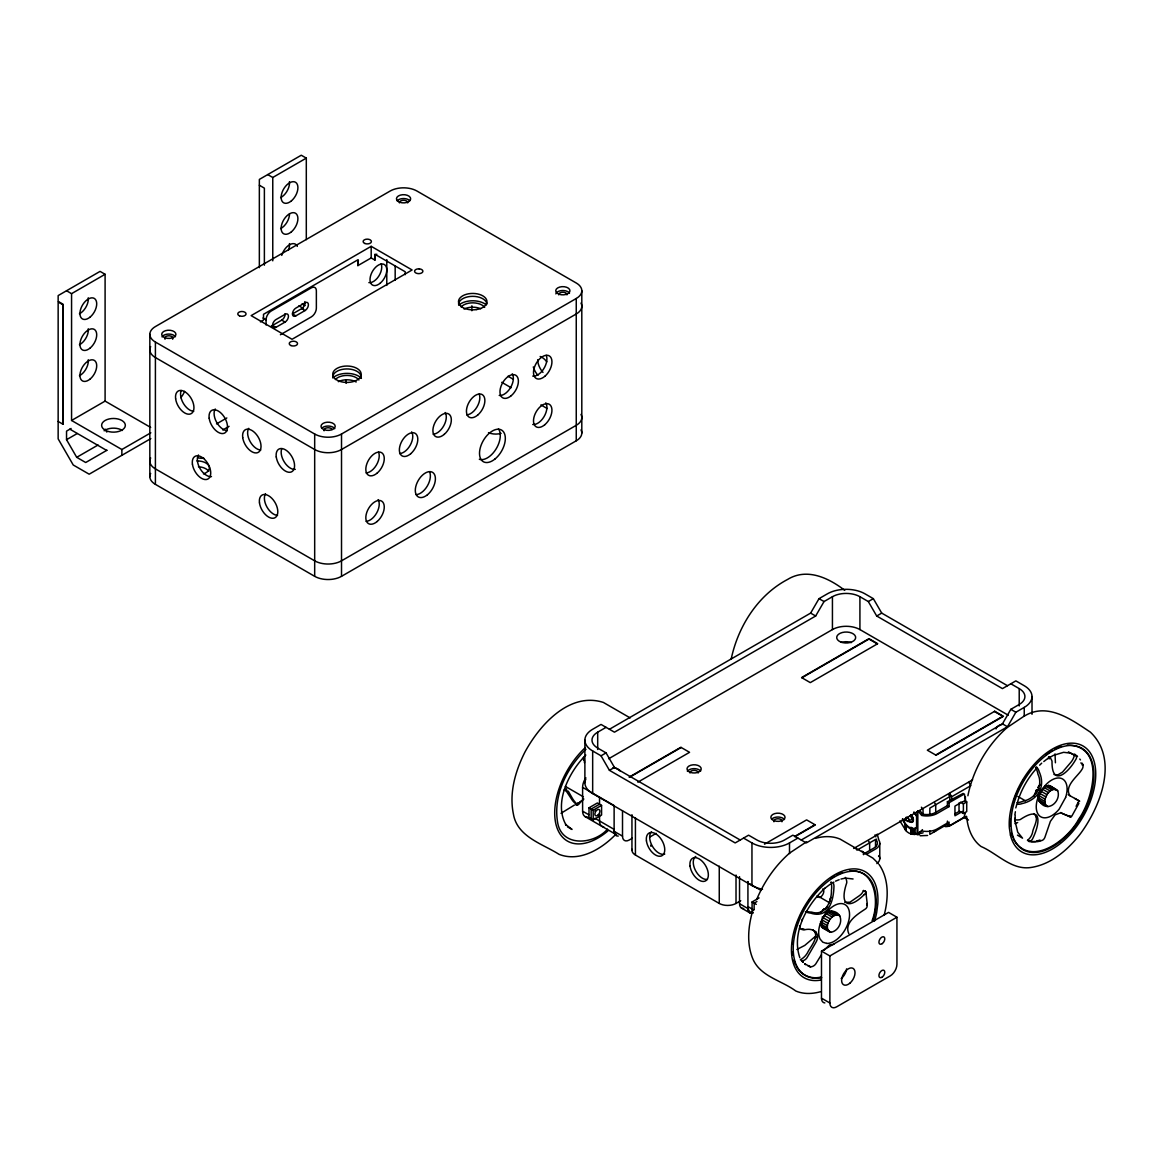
<?xml version="1.0" encoding="UTF-8"?>
<svg xmlns="http://www.w3.org/2000/svg" width="1163" height="1163" viewBox="0 0 1163 1163"><rect width="100%" height="100%" fill="white"/><g stroke="black" fill="none" stroke-linecap="round" stroke-linejoin="round"><path stroke-width="1.5" d="M947.409 821.107L947.409 824.974L949.081 825.948L949.081 822.081L937.204 828.943A14.814 8.548 0 0 1 921.663 830.92C917.752 835.921 909.771 835.267 905.861 830.586L905.904 825.526L902.328 819.232M581.747 800.537L576.063 805.174L577.677 803.153M1033.863 813.606C1040.115 818.243 1032.86 827.504 1032.468 832.853A15.541 11.834 86.2 0 1 1027.99 839.919L1029.066 841.372A6.12 4.667 86.2 0 0 1032.933 838.116C1039.402 824.756 1043.342 804.127 1020.285 819.537A6.164 2.995 6.9 0 1 1015.43 819.813L1014.979 818.2M910.803 833.871L910.934 828.986L912.49 827.954L910.789 827.271M566.468 790.07L566.512 788.776M833.827 912.475L834.583 913.9C827.504 903.36 813.678 929.426 826.66 928.539L824.989 928.815L830.993 932.275C841.605 930.385 845.705 912.708 831.734 911.036M914.365 834.467L914.714 828.856L916.575 827.722L916.575 815.946L913.638 812.385M830.993 932.275C822.343 928.961 830.745 913.115 838.683 915.048M1068.216 794.751L1079.7 801.191L1074.786 798.429M375.387 254.886L374.937 260.105L371.186 257.939L357.899 265.6L358.364 260.265M821.412 922.433L821.558 926.01M877.222 834.147L878.879 840.137A14.814 8.548 0 0 1 879.766 843.306L879.693 843.96A14.814 8.548 0 0 1 875.434 849.106L866.522 854.253M866.944 905.163L867.147 903.549M1052.093 788.049C1044.956 778.425 1031.581 802.79 1043.778 803.037M792.526 944.152L792.948 940.954M914.947 834.409L914.714 828.856L913.638 829.146L912.897 834.365L912.897 829.204L914.307 828.114M1046.642 806.075C1041.001 800.159 1050.523 784.967 1057.719 790.796C1061.456 801.045 1047.747 813.562 1039.693 801.67M965.421 812.617L964.054 817.313L949.081 825.948M1039.126 796.001L1038.966 799.766M1014.906 814.58L1015.386 811.759M821.456 922.201L822.067 919.918L828.071 923.393M1034.067 796.437L1034.489 794.707M812.981 929.891C820.7 935.982 809.899 947.249 807.515 952.744A15.497 12.662 -59.2 0 1 800.377 959.766L801.99 960.783A6.12 5.001 -59.2 0 0 806.962 957.774L815.815 942.539C821.122 933.816 813.838 927.129 804.026 929.935A6.178 1.294 21.3 0 1 799.562 928.699L799.781 926.242A4.725 1.468 16.7 0 0 799.446 925.908M731.178 659.101C738.025 626.595 757.695 595.18 787.613 579.436C806.991 567.529 828.768 578.026 844.745 590.324M967.892 795.768C973.111 769.659 987.082 745.396 1006.969 727.704M752.81 910.324C748.26 926.082 746.413 943.527 752.897 959.039C760.398 976.586 781.841 980.554 795.783 991.007C803.618 994.35 812.457 993.987 820.526 991.719M872.09 920.66C879.446 902.401 875.797 868.848 849.877 870.84M884.142 915.208C888.503 898.621 889.23 879.243 879.112 864.516M1039.184 795.768L1039.955 793.486M1034.009 796.451L1034.314 795.332M1015.793 807.922L1016.651 804.985M801.83 920.762L802.325 919.192M863.469 890.393L863.295 890.945A15.57 9.856 -5.4 0 1 859.094 895.888L849.92 902.226L844.731 902.314M1056.978 775.416L1062.531 772.072L1070.716 762.506A15.555 12.11 -31.3 0 0 1074.292 755.499L1074.481 754.06L1075.426 754.714M1014.427 799.155L1016.186 794.111M1017.669 801.627C1021.507 789.081 1028.194 777.466 1037.076 767.827M796.204 926.155L797.992 921.111M1034.619 794.213L1036.64 789.764M1016.825 792.73L1018.73 788.587M756.633 899.566C764.047 881.917 775.125 865.708 789.604 853.09M800.507 915.296L802.426 911.152M822.125 919.686L824.276 915.732M1035.768 767.827A15.584 7.4 52.4 0 1 1037.919 774.093C1043.56 785.897 1035.317 798.865 1023.222 801.133A15.57 8.025 4.9 0 1 1016.666 802.804M1036.044 790.855L1036.596 789.735M1039.068 788.616L1035.608 793.878M878.559 856.244L878.879 855.634A14.814 8.548 0 0 1 876.887 863.615M1078.886 803.357L1071.705 816.339M1076.109 806.308L1078.13 802.455M1040.027 793.253L1042.382 789.415M1077.752 803.677L1078.334 802.63M1021.521 783.164L1023.818 779.181M801.249 840.02L1002.448 723.851L1010.836 709.328L1019.21 704.487A19.451 11.223 0 0 0 1019.21 688.612L1010.836 683.771M592.665 750.964L601.038 755.805L609.427 770.328L735.176 842.928L748.594 835.179L756.982 840.02A19.451 11.223 0 0 0 784.473 840.02L792.861 835.179L806.279 842.928L1007.478 726.759L1015.866 712.236L1024.24 707.395A26.56 15.337 0 0 0 1024.24 685.719L1015.866 680.878L1002.448 688.612L876.698 616.012L868.31 601.547L859.922 596.706A19.451 11.223 0 0 0 832.432 596.706L824.044 601.547L815.656 616.012L614.457 732.181L601.038 724.433L592.665 729.274A26.56 15.337 0 0 0 592.665 750.964L592.665 793.559L751.952 885.523A26.56 15.337 0 0 0 762.521 889.259M609.427 729.274L810.626 613.105L819.014 598.654L827.402 593.813A26.56 15.337 0 0 1 864.952 593.813L873.34 598.654L881.728 613.105L1007.478 685.719M803.197 909.815L804.738 907.169M579.886 802.296L579.014 803.807L576.921 804.36M821.412 954.721L815.801 963.851A6.12 4.986 -54.6 0 1 810.698 966.787L807.98 965.828M1040.841 840.427L1037.018 840.747M1036.218 816.978L1036.742 816.193L1035.186 814.667M824.102 950.215L829.539 944.879L833.871 944.341M808.808 900.714L810.567 898.229M1070.105 816.688C1071.574 816.659 1061.95 814.013 1060.743 812.515M919.41 832.926L922.477 829.641M919.351 832.955L920.384 831.676L917.113 833.973L917.113 811.745M1040.158 784.807L1037.89 787.627L1040.405 784.487M820.904 912.49L822.764 910.207M1070.716 816.077L1069.219 816.193M1029.822 770.371L1032.133 767.667M918.915 832.519L917.84 833.74L917.84 810.698L921.663 815.437A14.814 8.548 0 0 0 927.158 815.946L928.278 815.903A14.814 8.548 0 0 0 937.204 813.446L949.081 806.584L949.081 802.717L964.418 793.966L965.683 801.67M823.215 909.742L824.044 908.914L822.939 909.989M831.065 882.048L831.254 882.891A15.599 10.7 71.8 0 1 831.429 890.247C831.778 901.063 825.279 916.575 811.6 912.097A15.555 3.823 19.7 0 1 806.366 911.414M1039.606 765.196L1041.728 763.146M585.963 749.306C566.788 767.769 553.065 795.259 557.6 822.357C561.685 847.565 593.886 844.658 607.493 829.175M585.832 755.049C567.878 773.061 553.603 804.127 566.236 825.236L565.509 824.305L572.022 829.452L567.442 826.806M615.183 834.976C601.14 849.194 579.436 862.321 559.054 854.34C542.452 843.771 517.099 836.822 513.406 814.027C509.016 792.919 515.354 771.113 524.833 752.287C539.254 725.508 569.201 691.476 603.35 702.423L630.172 717.92M824.945 888.183C806.032 905.672 791.451 933.598 799.839 957.716M815.437 936.331L804.781 945.403L796.888 949.488M916.604 827.591L915.819 828.318A11.863 6.847 60 0 1 902.633 818.694M815.307 938.018L816.368 937.044M577.837 803.299L576.514 804.374L577.706 804.956L583.826 799.025L582.605 799.548M825.265 913.057L826.035 913.74L824.436 915.543L830.44 919.017M1043.793 761.561L1047.223 758.901M1007.216 727.515L1023.905 716.292M1045.639 754.729L1052.122 750.498M1027.423 840.34L1028.848 840.573C1025.475 841.532 1038.559 842.637 1040.391 840.733A6.091 4.725 89.9 0 0 1044.839 837.491L1050.378 821.383L1055.088 814.856L1060.772 812.748L1070.963 817.313L1070.367 816.848M574.435 805.043L561.017 813.3M789.851 852.901L806.54 841.808M824.698 888.387L830.222 884.214M826.733 913.159L829.379 911.559M815.685 934.514L815.714 931.476L815.089 931.897M864.167 894.667C848.699 910.12 839.09 905.395 846.737 882.819A6.193 4.114 69 0 0 845.821 878.414L845.545 877.905A5.888 3.911 69 0 0 845.254 877.425M1044.403 787.424L1047.049 785.955M805.421 911.821L805.959 912.01A6.164 1.512 19.7 0 0 810.48 913.071C828.783 919.163 833.464 900.627 833.929 887.18A6.193 4.245 71.8 0 0 833.144 882.732L833.842 882.281L833.042 882.543A4.681 3.213 71.8 0 1 831.356 882.513L831.152 882.426M1047.718 758.669L1053.3 755.412L1063.607 752.316L1070.658 753.159L1076.313 755.79L1074.336 755.238M66.538 290.75L71.568 293.658L105.092 274.294L105.092 401.104L150.681 427.432M267.737 174.581L272.767 177.488L306.305 158.124L306.305 239.651M371.186 246.323L251.135 315.624L292.044 339.291L412.109 269.976L371.186 246.323L371.186 257.939M71.568 293.658L71.568 420.468L105.092 401.104M71.103 428.478L66.538 431.124L66.538 439.687L76.714 457.321L85.699 462.511L107.04 450.197M260.41 321.889L263.507 320.101L263.507 314.301L357.899 259.8L357.899 265.6M66.538 439.687L77.209 433.537M271.372 325.887A4.739 2.733 -60 0 0 272.52 325.451L281.737 320.13A4.739 2.733 -60 0 0 285.037 313.676M304.837 301.595A4.739 2.733 -60 0 1 301.697 308.617L292.465 313.937L295.824 315.871L305.04 310.55A4.739 2.733 -60 0 0 308.399 304.735A4.739 2.733 -60 0 0 305.04 302.802L295.824 308.122A4.739 2.733 -60 0 0 292.465 313.937A4.739 2.733 -60 0 0 295.824 315.871M275.864 327.385L285.095 322.064A4.739 2.733 -60 0 0 288.439 316.263A4.739 2.733 -60 0 0 285.095 314.33L275.864 319.651A4.739 2.733 -60 0 0 272.52 325.451L275.864 327.385A4.739 2.733 -60 0 1 272.52 325.451M280.385 334.755L311.335 316.888A7.109 4.114 -60 0 0 316.365 308.18L316.365 290.75A7.109 4.114 -60 0 0 311.335 287.843L271.095 311.073A7.109 4.114 -60 0 0 266.065 319.796L266.065 325.015M76.714 457.321L98.055 445.007M71.568 420.468L121.868 449.514L150.827 432.796M150.827 438.596L89.173 474.199L73.24 464.996L58.15 438.858L58.15 301.987L62.846 304.691L62.846 424.146M216.492 423.914L226.829 417.953M222.787 429.976L229.067 426.341M155.406 342.053L314.679 434.017A18.971 10.947 0 0 0 341.515 434.017L576.252 298.498A18.971 10.947 0 0 0 576.252 283.002L416.965 191.037A18.971 10.947 0 0 0 390.143 191.037L155.406 326.57A18.971 10.947 0 0 0 155.406 342.053L155.406 484.36L314.679 576.325A18.971 10.947 0 0 0 341.515 576.325L576.252 440.792A18.971 10.947 0 0 0 580.991 429.874M597.695 749.51L597.695 732.181L606.068 727.34M601.038 755.805L606.068 752.897L614.457 767.42L740.206 840.02M868.31 601.547L873.34 598.654M608.642 758.77L832.432 629.576A19.451 11.223 0 0 1 859.922 629.576L1008.277 715.216M609.427 770.328L614.457 767.42M876.698 616.012L881.728 613.105M629.125 777.146L680.849 747.286L689.572 752.316L637.847 782.176M629.721 777.189L681.184 747.475M801.918 677.782L868.979 639.054L877.367 643.895M589.001 807.805L597.389 802.964L601.576 805.378L601.576 815.059L593.188 819.9L589.001 817.487L589.001 807.805L593.188 810.218L601.576 805.378M632.279 838.247L629.212 840.02A9.478 5.481 -60 0 1 622.51 836.153L614.122 831.312L614.122 805.552L582.605 787.366A11.863 6.847 -60 0 1 585.876 777.785M649.986 836.924L656.179 833.362M764.498 844.193L806.613 819.886L815.321 824.916L794.954 836.677M794.722 836.43L814.987 824.727M935.721 755.02L1002.782 716.306L994.394 711.465M743.564 838.087L751.952 842.928A26.56 15.337 0 0 0 789.503 842.928L797.891 838.087M632.047 849.295A11.863 6.847 0 0 0 635.42 855.023L719.257 903.433A11.863 6.847 0 0 0 736.019 903.433L740.729 900.7M752.083 911.632L752.083 901.95L759.076 897.923M756.924 901.529L754.133 903.142L754.133 909.597M853.671 848.481L972.602 779.806M907.096 818.301L904.523 819.784L906.035 820.656L906.035 817.429M857.582 849.819L875.521 839.468L875.521 846.475M950.811 796.001L929.848 808.096L929.848 815.103M951.639 800.26L951.639 796.742L970.756 785.708A27.636 15.948 60 0 0 968.794 782.365M920.326 811.076L922.477 814.144A12.444 7.182 0 0 0 935.532 812.472L947.409 805.625L947.409 801.743L963.197 793.413M863.368 854.136L873.762 848.147A12.444 7.182 0 0 0 876.655 840.602L876.35 839.061M962.499 801.743L954.954 806.104L954.954 815.786L962.499 811.425M963.037 801.7L964.723 800.74L966.729 801.903L966.729 811.57L963.386 813.519L959.024 811.004L959.024 802.935M960.478 802.15L963.386 803.837L966.729 801.903M954.779 813.94L959.315 811.338M947.787 824.015L929.848 834.38L929.848 830.876M966.351 816.339L951.639 824.829A27.636 15.948 60 0 1 945.054 826.588M821.485 951.116L888.561 912.388L896.935 917.229L896.935 964.287A9.478 5.481 -60 0 1 890.233 975.902L836.575 1006.882A9.478 5.481 -60 0 1 829.873 1003L821.485 998.159L821.485 951.116L829.873 955.957L896.935 917.229M830.76 878.283L834.671 876.044M923.131 832.752L923 832.824A20.265 11.703 60 0 1 917.723 833.042M934.398 831.705L935.721 830.993M1076.386 755.369L1076.516 755.805A6.164 4.797 -31.3 0 1 1075.412 760.108C1067.75 773.366 1051.686 787.147 1052.006 761.285A6.193 2.748 50.5 0 0 1049.985 757.535L1049.273 757.898L1049.855 757.375A4.681 2.079 50.5 0 1 1048.459 757.186M919.584 834.569L917.229 834.772L916.357 833.508M1024.327 716.103C1047.456 701.827 1071.603 719.708 1090.414 732.167C1119.46 759.802 1099.936 807.718 1079.758 834.656C1067.387 850.153 1050.989 864.603 1030.68 867.525C1011.519 870.273 997.127 853.351 980.99 846.46C971.687 839.497 967.587 827.736 966.642 816.542M1054.725 748.987L1061.15 746.413M1014.965 823.637L1017.698 822.546M837.273 874.561L842.085 872.672M835.485 881.147L839.148 879.722M829.553 911.516L831.225 911.254L837.229 914.714M927.594 835.456L920.209 835.761M563.881 790.128L568.314 791.247L572.385 798.356A15.497 4.012 40.9 0 0 577.706 804.956M1036.669 841.285L1039.984 840.587L1039.01 840.34M840.994 879.039L844.382 878.341M815.321 838.378C823.389 836.11 832.228 835.746 840.064 839.09L872.904 858.12L878.399 863.586M820.918 977.051C811.338 979.639 800.289 975.03 796.204 965.799M1057.051 775.212L1053.969 774.427M1043.589 803.095L1041.99 803.153L1047.994 806.613M1016.884 804.142A6.178 3.184 4.9 0 0 1021.754 803.677C1037.265 800.289 1046.22 787.38 1039.184 771.709A6.193 2.937 52.4 0 0 1037.309 767.856L1035.724 767.391M913.638 829.146L910.222 828.783L905.904 825.526M1047.747 785.752L1050.698 786.232L1056.702 789.706M1067.343 745.134C1106.275 745.338 1093.089 799.214 1078.683 819.174C1067.794 840.18 1030.36 868.368 1013.38 839.09M1035.666 841.489L1030.927 841.663M845.53 878.123L853.075 878.981M914.307 833.26L915.674 833.319M805.508 964.65L804.578 963.749L810.189 966.671M1029.459 841.532L1028.63 841.358M1081.968 764.803L1082.826 764.847L1082.157 763.219A4.725 3.576 -24.7 0 1 1080.776 762.957M864.153 894.652A6.178 3.911 -5.4 0 0 865.621 891.469L863.339 890.814M565.363 786.406L583.361 796.8M809.724 966.657L810.713 966.773M831.4 911.225L833.755 912.344M821.529 927.144L824.829 928.83M1040.638 802.615L1041.83 803.153M564.971 789.096L572.051 799.853A6.091 1.585 40.9 0 0 576.514 804.389M306.305 158.124L301.275 155.231L259.349 179.422L259.349 267.65M259.349 185.237L264.379 188.144L264.379 265.179M508.027 376.245L512.723 378.949M501.762 382.307L511.153 387.73M540.926 404.913L547.192 408.533M819.014 598.654L824.044 601.547M1010.836 709.328L1015.866 712.236M302.104 303.819L305.128 305.564M298.92 305.854L303.456 308.471M301.697 308.617L305.04 310.55M1068.404 751.821L1074.51 755.354M810.626 613.105L815.656 616.012M1002.448 723.851L1007.478 726.759M281.737 320.13L285.095 322.064M262.983 318.022L266.065 319.796M1048.401 785.141L1055.35 789.154M1051.715 787.336L1057.719 790.796M1047.572 785.81L1053.576 789.284M1045.043 785.839L1051.992 789.851M1050.233 791.044L1044.229 787.584L1042.557 789.241L1048.561 792.701M1040.144 790.709L1047.093 794.722M1038.995 792.933L1045.959 796.946M1045.188 799.243L1038.239 795.216L1037.934 797.425L1044.883 801.438M1038.079 799.374L1045.028 803.4M1038.675 800.958L1045.624 804.97M1017.887 796.466L1025.388 800.798M105.092 274.294L100.062 271.386L58.15 295.591L58.15 301.406L63.18 304.299L63.18 424.335L58.15 421.442M1017.451 835.15L1022.539 838.16L1017.727 832.214L1015.11 821.354M947.409 801.743L949.081 802.717M947.409 805.625L949.081 806.584M963.865 817.356L968.488 820.031M861.87 851.127L863.557 852.101L863.557 854.674M69.882 429.176L106.662 450.415M606.068 752.897L597.695 748.056A19.451 11.223 0 0 1 597.695 732.181M817.502 895.815L829.495 902.75M832.882 911.937L839.831 915.95M828.608 910.978L835.557 914.99M827.78 912.374L833.784 915.833M826.21 913.609L832.214 917.069M822.125 917.113L829.074 921.125M820.511 921.648L827.46 925.661M820.366 923.785L827.315 927.798M749.379 883.647L761.053 890.393M820.685 925.617L827.634 929.63M823.535 928.481L829.539 931.956M752.083 901.95L756.27 904.378M582.605 787.366L582.605 811.178L588.754 814.725M594.918 818.287L614.122 829.379A11.863 6.847 -60 0 0 614.762 832.708M753.755 909.989L747.925 906.617A11.863 6.847 -60 0 0 753.101 912.577M739.537 876.655L739.537 903.724L747.925 908.565A9.478 5.481 -60 0 0 752.897 913.173M585.062 816.6L615.125 833.958M741.5 908.056L749.888 912.897M1076.618 755.761L1077.505 756.488M1050.698 786.232L1051.657 787.177M905.861 830.586L899.886 820.904M1070.004 795.783C1063.564 786.159 1077.897 776.288 1081.881 769.528A6.178 4.87 -35.3 0 0 1082.913 765.109L1082.666 764.265M1049.985 757.535L1049.622 757.084A5.873 2.602 50.5 0 0 1049.23 756.662M1079.758 759.017L1080.456 759.904M1037.076 767.595L1036.945 767.406A5.888 2.791 52.4 0 0 1036.567 766.969M822.386 927.58L821.63 926.17M848.83 933.7C843.64 922.463 858.25 913.755 865.635 908.826A6.164 4.056 -8 0 0 867.06 905.483M948.485 794.344L949.793 796.582L949.793 800.086M934.398 802.47L935.721 804.709L935.721 813.475M868.339 840.616L869.648 842.855L869.648 849.862M105.164 429.147L106.851 432.084M825.178 909.073L825.236 909.204A23.507 13.563 -60 0 1 827.678 906.733M1039.62 801.511L1039.024 799.926M916.604 816.252L915.819 814.623A11.863 6.847 60 0 0 914.089 812.079M1014.921 819.682L1014.95 819.726A4.696 2.282 6.9 0 0 1014.645 819.319M1082.579 764.251L1082.913 765.109M865.316 890.931L865.606 891.469M1011.345 833.13L1012.871 837.593M875.099 834.772L875.797 836.866M793.995 960.042L795.477 964.549M866.246 894.26L865.839 892.05L867.264 904.029M1055.015 753.886L1055.423 762.768M792.497 951.683L792.992 955.114M904.959 824.349L905.584 830.295L905.584 825.134M584.335 760.151L584.451 762.768M1015.139 815.379L1015.168 821.819M1010.284 818.81L1010.298 826.312M1032.017 696.55L1032.017 714.3M1024.24 707.395L1024.24 716.277M1019.21 688.612L1019.21 705.941M965.392 796.67L965.392 801.641M963.386 803.837L963.386 813.519M923.131 815.045L923 809.506A20.265 11.703 60 0 0 921.387 807.195M910.934 828.986L910.934 833.915M879.766 843.306L879.766 858.803M859.922 596.706L859.922 629.576M832.432 596.706L832.432 629.576M829.873 955.957L829.873 1003M789.503 842.928L789.503 853.569M751.952 842.928L751.952 885.523M747.925 908.565L747.925 881.496A11.863 6.847 -60 0 0 747.925 882.804M736.019 875.027L736.019 903.433M719.257 866.159L719.257 903.433M635.42 817.749L635.42 855.023M631.945 814.696L631.945 850.182M622.51 810.887L622.51 836.153M599.541 797.135L599.541 804.2L591.153 809.041L591.153 818.723M599.541 813.882L599.541 820.947A11.863 6.847 -60 0 0 603.728 826.908M593.188 810.218L593.188 819.9M584.887 740.119L584.887 782.714M581.805 290.75L581.805 433.058M576.252 298.498L576.252 440.792M471.873 305.811L471.873 310.739M405.218 274.672L405.218 271.764L374.937 254.29L374.937 260.105M395.173 265.804L395.173 280.167M386.785 259.611L386.785 285.429M346.123 380.054L346.123 383.339M341.515 434.017L341.515 576.325M314.679 434.017L314.679 576.325M272.767 177.488L272.767 260.832M149.838 334.319L149.838 476.612M121.868 449.514L121.868 455.315M580.991 303.063A18.971 10.947 0 0 1 576.252 313.981L341.515 449.514A18.971 10.947 0 0 1 314.679 449.514L155.406 357.55A18.971 10.947 0 0 1 150.667 346.618M399.418 202.871A4.143 2.399 0 0 1 403.546 200.269A4.143 2.399 0 0 1 407.69 202.871M172.822 338.811A4.143 2.399 0 0 1 172.575 339.203M165.059 339.203A4.143 2.399 0 0 1 167.734 335.874A4.143 2.399 0 0 1 172.953 337.982M324.084 430.775A4.143 2.399 0 0 1 327.021 427.839A4.143 2.399 0 0 1 332.109 429.525M558.705 294.835A4.143 2.399 0 0 1 562.834 292.233A4.143 2.399 0 0 1 566.977 294.835M458.513 304.11A14.232 8.214 0 0 1 472.716 296.332A14.232 8.214 0 0 1 486.919 304.11M458.658 305.258A16.602 9.58 0 0 1 486.352 304.895M361.17 377.582A14.232 8.214 0 0 1 361.01 378.44M332.749 377.582A14.232 8.214 0 0 1 346.211 368.947A14.232 8.214 0 0 1 361.17 376.725M332.909 377.859A16.602 9.58 0 0 1 361.402 378.222M162.05 336.907A7.109 4.114 0 0 1 168.65 334.072A7.109 4.114 0 0 1 175.453 336.718M321.715 428.347A7.109 4.114 0 0 1 328.417 426.051A7.109 4.114 0 0 1 334.74 428.682M397.165 200.85A7.109 4.114 0 0 1 403.387 198.553A7.109 4.114 0 0 1 409.783 200.69M555.841 293.876A7.109 4.114 0 0 1 562.18 290.532A7.109 4.114 0 0 1 569.477 293.163M707.424 879.446A13.04 7.53 60 0 1 695.372 870.287A13.04 7.53 60 0 1 695.765 856.433M664.771 854.035A13.04 7.53 60 0 1 652.574 846.562A13.04 7.53 60 0 1 651.425 831.879M650.669 845.254A7.109 4.114 0 0 1 650.917 846.315M150.667 457.946A18.971 10.947 0 0 0 155.406 468.878L314.679 560.828A18.971 10.947 0 0 0 341.515 560.828L576.252 425.309A18.971 10.947 0 0 0 580.991 414.391M295.315 469.343A13.04 7.53 60 0 1 284.499 462.307A13.04 7.53 60 0 1 281.795 448.627M260.759 450.037A13.04 7.53 60 0 1 250.118 441.547A13.04 7.53 60 0 1 248.751 428.333M227.236 430.673A13.04 7.53 60 0 1 216.58 422.184A13.04 7.53 60 0 1 215.228 408.983M193.698 411.309A13.04 7.53 60 0 1 183.463 403.532A13.04 7.53 60 0 1 181.195 390.55M277.535 515.383A13.04 7.53 60 0 1 266.879 506.894A13.04 7.53 60 0 1 265.527 493.679M211.477 476.597A13.04 7.53 60 0 1 200.225 468.878A13.04 7.53 60 0 1 198.451 454.966M537.946 375.315A13.04 7.53 60 0 1 533.308 366.927M540.155 356.489A13.04 7.53 60 0 1 546.814 361.809M542.99 372.422A13.04 7.53 60 0 1 537.684 359.73M546.261 355.369A13.04 7.53 -60 0 1 543.572 369.049A13.04 7.53 -60 0 1 532.741 376.085M512.229 373.803A13.04 7.53 -60 0 1 510.47 387.715A13.04 7.53 -60 0 1 499.218 395.449M479.2 394.097A13.04 7.53 -60 0 1 476.932 407.079A13.04 7.53 -60 0 1 466.697 414.871M445.167 412.531A13.04 7.53 -60 0 1 443.801 425.731A13.04 7.53 -60 0 1 433.159 434.221M411.629 431.895A13.04 7.53 -60 0 1 410.277 445.095A13.04 7.53 -60 0 1 399.621 453.585M378.586 452.174A13.04 7.53 -60 0 1 376.332 465.171A13.04 7.53 -60 0 1 366.098 472.948M498.476 428.929A18.259 10.54 -60 0 1 495.874 449.296A18.259 10.54 -60 0 1 479.33 459.283M429.51 471.669A14.232 8.214 -60 0 1 427.432 485.8A14.232 8.214 -60 0 1 416.223 494.668M545.767 402.849A13.04 7.53 -60 0 1 543.993 416.761A13.04 7.53 -60 0 1 532.741 424.495M378.091 499.654A13.04 7.53 -60 0 1 376.739 512.854A13.04 7.53 -60 0 1 366.098 521.344M184.539 391.364A11.863 6.847 -60 0 1 180.759 397.644M381.159 263.812A11.863 6.847 -60 0 1 378.716 276.242A11.863 6.847 -60 0 1 368.875 282.638M376.827 254.217A11.863 6.847 -60 0 1 374.835 254.624M949.677 793.399A27.636 15.948 60 0 1 951.639 796.742M1048.488 757.462A15.599 6.905 50.5 0 1 1049.23 758.872M909.626 815.83A2.37 1.367 60 0 1 911.719 818.65A2.37 1.367 60 0 1 910.062 819.886M910.76 814.812A4.739 2.733 60 0 1 912.984 821.311A4.739 2.733 60 0 1 908.216 820.438M910.934 814.711A4.739 2.733 60 0 1 913.159 821.223A4.739 2.733 60 0 1 908.39 820.337M155.406 484.36A18.971 10.947 0 0 1 150.667 473.443M203.888 458.237A11.863 6.847 0 0 1 197.812 457.771M501.151 433.348A11.863 6.847 0 0 1 488.504 432.651M198.451 466.756A12.095 6.978 0 0 1 208.7 471.349M196.94 460.926A12.095 6.978 0 0 1 208.933 465.956A12.095 6.978 0 0 1 203.467 473.908M618.265 836.066A9.478 5.481 -60 0 1 614.122 831.312M595.369 810.422A3.562 2.05 -60 0 1 594.976 811.251M587.78 817.124A11.863 6.847 -60 0 1 582.605 811.178M616.579 834.801A11.863 6.847 -60 0 1 615.242 833.566M585.178 780.824A2.37 1.367 -60 0 1 585.6 779.704M583.506 757.346A23.507 13.578 -60 0 1 583.622 760.282M607.9 830.949A61.174 35.326 -60 0 1 556.19 825.163A61.174 35.326 -60 0 1 585.411 747.504M88.272 328.78A11.863 6.847 -60 0 1 79.418 344.757M88.272 297.801A11.863 6.847 -60 0 1 79.418 313.792M88.272 359.76A11.863 6.847 -60 0 1 79.418 375.736M104.118 430.79A11.863 6.847 0 0 1 122.377 430.47M281.737 255.395A11.863 6.847 -60 0 1 289.529 244.768A11.863 6.847 -60 0 1 297.335 246.382M289.529 213.788A11.863 6.847 -60 0 1 280.632 228.602M289.471 181.646A11.863 6.847 -60 0 1 280.632 197.623M289.471 243.59A11.863 6.847 -60 0 1 288.497 250.03M338.331 381.668A13.04 7.53 0 0 1 356.183 381.987M335.337 379.545A13.04 7.53 0 0 1 347.374 375.431A13.04 7.53 0 0 1 358.931 379.967M846.591 968.866A9.478 5.481 -60 0 1 841.183 978.621M824.843 1002.928A9.478 5.481 -60 0 1 821.485 998.159M743.68 908.477A9.478 5.481 -60 0 1 739.537 903.724M822.793 888.954A4.856 2.806 -60 0 1 823.331 893.431A4.856 2.806 -60 0 1 819.464 897.516M817.923 897.371A4.856 2.806 -60 0 1 817.037 896.106M855.445 847.812A27.636 15.948 60 0 1 856.782 850.022M829.83 901.412A3.562 2.05 -60 0 1 831.007 897.473M803.953 929.033A15.57 3.271 21.3 0 1 802.063 928.699M821.151 979.987A61.174 35.312 -60 0 1 792.672 937.145A61.174 35.312 -60 0 1 841.634 871.421A61.174 35.312 -60 0 1 877.803 903.956L876.713 912.315A61.174 35.312 -60 0 1 874.591 920.994M821.718 977.69A58.644 33.858 -60 0 1 795.652 931.098A58.644 33.858 -60 0 1 849.702 871.436A58.644 33.858 -60 0 1 872.933 921.154M613.046 767.638A9.478 5.481 0 0 1 620.475 771.374M996.022 728.91A9.478 5.481 0 0 1 1003.218 724.156M592.665 793.559A26.56 15.337 0 0 1 585.614 779.137M841.532 642.412A9.478 5.481 0 0 1 851.374 642.601M689.964 772.944A4.143 2.399 0 0 1 694.107 770.342A4.143 2.399 0 0 1 698.236 772.944M773.933 821.761A4.143 2.399 0 0 1 777.931 818.752A4.143 2.399 0 0 1 781.943 821.761M771.65 819.217A7.109 4.114 0 0 1 778.207 817.037A7.109 4.114 0 0 1 784.458 819.508M687.391 771.389A7.109 4.114 0 0 1 693.831 768.641A7.109 4.114 0 0 1 700.62 771.098M464.095 309.067A13.04 7.53 0 0 1 480.712 308.762M461.1 306.93A13.04 7.53 0 0 1 473.123 302.831A13.04 7.53 0 0 1 484.68 307.366M1078.886 800.769L1078.552 801.932L1078.886 800.769M1065.628 797.425L1059.1 809.23A21.835 12.604 -60 0 1 1036.509 809.971A21.835 12.604 -60 0 1 1053.62 779.079A21.835 12.604 -60 0 1 1065.628 797.425M121.795 430.106L120.748 430.717A11.863 6.847 0 0 1 101.908 426.806A11.863 6.847 0 0 1 116.067 418.636A11.863 6.847 0 0 1 122.856 429.51L121.795 430.106M868.979 638.661L801.583 677.578L810.291 682.623L877.702 643.706L868.979 638.661M994.728 711.276L927.333 750.193L936.055 755.223L1003.451 716.306L994.728 711.276M476.394 309.576L474.94 309.751A14.232 8.214 0 0 1 459.269 298.964A14.232 8.214 0 0 1 483.125 296.042A14.232 8.214 0 0 1 476.394 309.576M419.087 268.857L418.36 268.857A4.143 2.399 0 0 0 414.58 271.241A4.143 2.399 0 0 0 418.36 273.625L419.087 273.625A4.143 2.399 0 0 0 422.881 271.241A4.143 2.399 0 0 0 419.087 268.857M826.675 943.411L822.793 942.175L820.148 939.166A21.835 12.604 -60 0 1 832.17 906.936A21.835 12.604 -60 0 1 849.281 918.072A21.835 12.604 -60 0 1 826.675 943.411M803.095 962.252L801.7 960.812L803.095 962.252M1010.443 835.107L1009.353 827.998A61.174 35.326 -60 0 1 1068.87 743.302A61.174 35.326 -60 0 1 1080.703 820.555A61.174 35.326 -60 0 1 1010.443 835.107M239.534 315.856A4.143 2.399 0 0 0 246.047 314.097A4.143 2.399 0 0 0 240.16 311.713A4.143 2.399 0 0 0 239.534 315.856M364.877 243.489A4.143 2.399 0 0 0 371.39 241.73A4.143 2.399 0 0 0 365.502 239.36A4.143 2.399 0 0 0 364.877 243.489M291.012 345.571A4.143 2.399 0 0 0 297.524 343.812A4.143 2.399 0 0 0 291.637 341.428A4.143 2.399 0 0 0 291.012 345.571M339.218 381.13A14.232 8.214 0 0 0 361.17 374.675A14.232 8.214 0 0 0 340.497 366.927A14.232 8.214 0 0 0 339.218 381.13M164.986 337.779A7.109 4.114 0 0 0 175.918 334.493A7.109 4.114 0 0 0 165.539 330.67A7.109 4.114 0 0 0 164.986 337.779M324.273 429.743A7.109 4.114 0 0 0 335.206 426.458A7.109 4.114 0 0 0 324.826 422.634A7.109 4.114 0 0 0 324.273 429.743M399.723 202.246A7.109 4.114 0 0 0 410.655 198.975A7.109 4.114 0 0 0 400.276 195.137A7.109 4.114 0 0 0 399.723 202.246M559.01 294.21A7.109 4.114 0 0 0 569.943 290.939A7.109 4.114 0 0 0 559.563 287.101A7.109 4.114 0 0 0 559.01 294.21M646.439 840.907A13.04 7.53 60 0 0 661.413 855.968A13.04 7.53 60 0 0 658.752 836.255A13.04 7.53 60 0 0 646.439 840.907M690.037 866.072A13.04 7.53 60 0 0 705.011 881.147A13.04 7.53 60 0 0 702.35 861.42A13.04 7.53 60 0 0 690.037 866.072M276.256 456.928A13.04 7.53 60 0 0 291.215 472.004A13.04 7.53 60 0 0 288.555 452.276A13.04 7.53 60 0 0 276.256 456.928M242.718 437.564A13.04 7.53 60 0 0 257.692 452.64A13.04 7.53 60 0 0 255.017 432.912A13.04 7.53 60 0 0 242.718 437.564M209.18 418.2A13.04 7.53 60 0 0 224.154 433.276A13.04 7.53 60 0 0 221.493 413.548A13.04 7.53 60 0 0 209.18 418.2M175.642 398.851A13.04 7.53 60 0 0 190.616 413.912A13.04 7.53 60 0 0 187.955 394.199A13.04 7.53 60 0 0 175.642 398.851M192.418 464.182A13.04 7.53 60 0 0 207.392 479.258A13.04 7.53 60 0 0 204.717 459.53A13.04 7.53 60 0 0 192.418 464.182M259.48 502.91A13.04 7.53 60 0 0 274.453 517.986A13.04 7.53 60 0 0 271.793 498.258A13.04 7.53 60 0 0 259.48 502.91M544.822 376.303A13.04 7.53 -60 0 0 549.445 355.98A13.04 7.53 -60 0 0 533.89 369.165A13.04 7.53 -60 0 0 544.822 376.303M511.284 395.653A13.04 7.53 -60 0 0 515.907 375.344A13.04 7.53 -60 0 0 500.352 388.529A13.04 7.53 -60 0 0 511.284 395.653M477.76 415.017A13.04 7.53 -60 0 0 482.369 394.693A13.04 7.53 -60 0 0 466.828 407.893A13.04 7.53 -60 0 0 477.76 415.017M444.222 434.381A13.04 7.53 -60 0 0 448.831 414.057A13.04 7.53 -60 0 0 433.29 427.243A13.04 7.53 -60 0 0 444.222 434.381M410.684 453.744A13.04 7.53 -60 0 0 415.307 433.421A13.04 7.53 -60 0 0 399.752 446.607A13.04 7.53 -60 0 0 410.684 453.744M377.146 473.108A13.04 7.53 -60 0 0 381.769 452.785A13.04 7.53 -60 0 0 366.214 465.97A13.04 7.53 -60 0 0 377.146 473.108M544.822 424.699A13.04 7.53 -60 0 0 549.445 404.375A13.04 7.53 -60 0 0 533.89 417.575A13.04 7.53 -60 0 0 544.822 424.699M377.146 521.504A13.04 7.53 -60 0 0 381.769 501.18A13.04 7.53 -60 0 0 366.214 514.366A13.04 7.53 -60 0 0 377.146 521.504M494.915 459.065A18.259 10.54 -60 0 0 502.14 430.455A18.259 10.54 -60 0 0 480.203 448.118A18.259 10.54 -60 0 0 494.915 459.065M427.446 494.755A14.232 8.214 -60 0 0 432.825 472.512A14.232 8.214 -60 0 0 415.787 486.541A14.232 8.214 -60 0 0 427.446 494.755M380.316 283.103A11.863 6.847 -60 0 0 384.517 264.626A11.863 6.847 -60 0 0 370.372 276.62A11.863 6.847 -60 0 0 380.316 283.103M1060.191 841.576A58.644 33.858 -60 0 0 1083.901 749.612A58.644 33.858 -60 0 0 1013.322 805.785A58.644 33.858 -60 0 0 1060.191 841.576M905.875 818.432A2.37 1.367 60 0 0 908.39 821.558A2.37 1.367 60 0 0 908.39 818.214A2.37 1.367 60 0 0 905.875 818.432M598.044 815.074A3.562 2.05 -60 0 0 599.163 809.564A3.562 2.05 -60 0 0 594.962 813.3A3.562 2.05 -60 0 0 598.044 815.074M90.249 316.976A11.863 6.847 -60 0 0 94.436 298.498A11.863 6.847 -60 0 0 80.305 310.492A11.863 6.847 -60 0 0 90.249 316.976M90.249 347.955A11.863 6.847 -60 0 0 94.436 329.478A11.863 6.847 -60 0 0 80.305 341.471A11.863 6.847 -60 0 0 90.249 347.955M90.249 378.934A11.863 6.847 -60 0 0 94.436 360.457A11.863 6.847 -60 0 0 80.305 372.451A11.863 6.847 -60 0 0 90.249 378.934M291.448 200.821A11.863 6.847 -60 0 0 295.649 182.344A11.863 6.847 -60 0 0 281.504 194.337A11.863 6.847 -60 0 0 291.448 200.821M291.448 231.786A11.863 6.847 -60 0 0 295.649 213.323A11.863 6.847 -60 0 0 281.504 225.302A11.863 6.847 -60 0 0 291.448 231.786M882.354 976.964A4.143 2.399 -60 0 0 884.098 970.436A4.143 2.399 -60 0 0 879.097 974.347A4.143 2.399 -60 0 0 882.354 976.964M882.354 943.556A4.143 2.399 -60 0 0 884.098 937.044A4.143 2.399 -60 0 0 879.097 940.954A4.143 2.399 -60 0 0 882.354 943.556M849.848 983.229A9.478 5.481 -60 0 0 853.206 968.445A9.478 5.481 -60 0 0 841.896 978.039A9.478 5.481 -60 0 0 849.848 983.229M840.616 641.947A9.478 5.481 0 0 0 855.619 638.065A9.478 5.481 0 0 0 842.303 632.512A9.478 5.481 0 0 0 840.616 641.947M690.313 772.348A7.109 4.114 0 0 0 701.216 769.019A7.109 4.114 0 0 0 690.778 765.239A7.109 4.114 0 0 0 690.313 772.348M774.151 820.744A7.109 4.114 0 0 0 785.04 817.429A7.109 4.114 0 0 0 774.616 813.635A7.109 4.114 0 0 0 774.151 820.744"/></g></svg>
